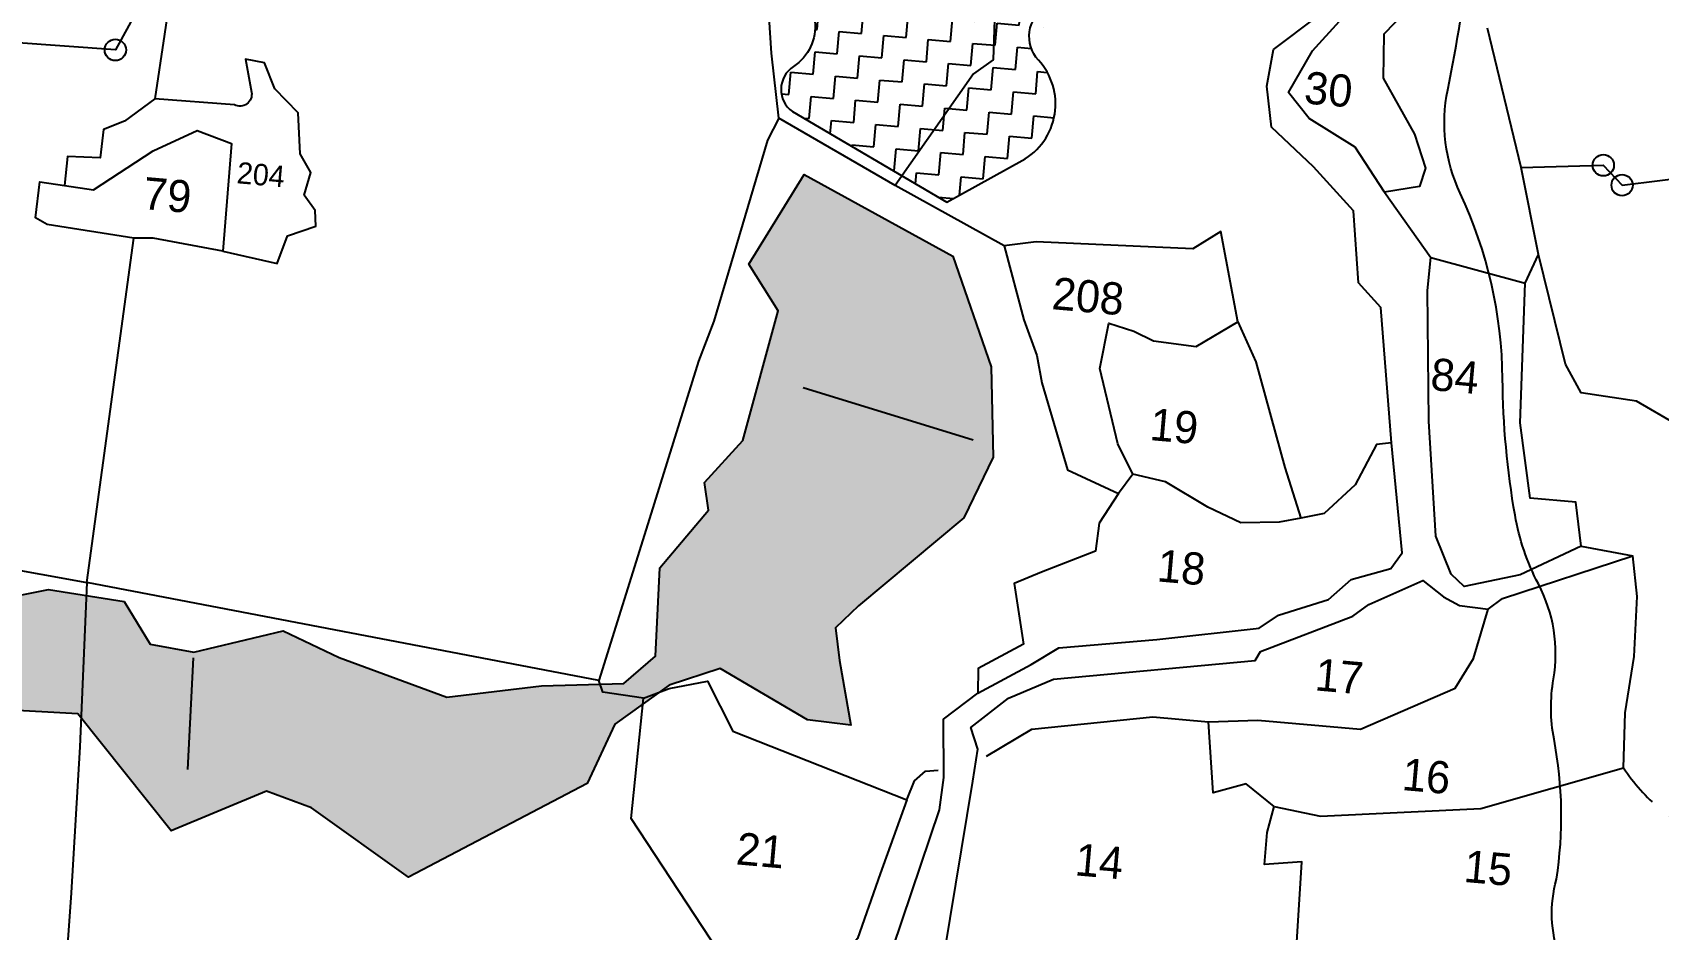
# Model space of a CAD drawing. Header units: metres. Extents: x 333181 to 338057, y 1785471 to 1790230.
# Drawn here: x 335255 to 336167, y 1788634 to 1789138 of the extents above; entities that cross this region are included whole.
import ezdxf

# ---------------------------------------------------------------- set-up
doc = ezdxf.new("R2010")
doc.units = ezdxf.units.M
doc.header["$MEASUREMENT"] = 0
doc.linetypes.add('HIDDEN', pattern=[0.375, 0.25, -0.125])
for name, color, linetype in [('LINE_WATER', 4, 'Continuous'), ('OFF', 1, 'Continuous'), ('OTHERS', 1, 'Continuous'), ('POLY_HATCH', 12, 'Continuous'), ('POLY_PARCEL', 6, 'Continuous'), ('POLY_WATER', 4, 'Continuous'), ('SYM_ARROW', 1, 'Continuous'), ('SYM_STONE', 1, 'Continuous'), ('TEXT_PARCEL', 7, 'Continuous')]:
    doc.layers.add(name, color=color, linetype=linetype)
doc.styles.get("Standard").update_dxf_attribs({"font": 'simplex.shx'})
doc.styles.add('TEXT_MAP', font='', dxfattribs={"height": 0.3})
doc.styles.get('TEXT_MAP').set_extended_font_data('Kruti Dev 050')
doc.dimstyles.get("Standard").update_dxf_attribs({"dimtxt": 0.18, "dimasz": 0.18, "dimexe": 0.18, "dimexo": 0.0625, "dimgap": 0.09, "dimtad": 0, "dimtih": 1, "dimtoh": 1, "dimdec": 4, "dimzin": 0, "dimdsep": 46, "dimtxsty": 'Standard', "dimcen": 0.09, "dimadec": 0, "dimazin": 0, "dimtfac": 1, "dimtdec": 4, "dimtofl": 0, "dimtmove": 0, "dimatfit": 3, "dimfxl": 0, "dimtolj": 1, "dimtzin": 0, "dimarcsym": 0})

# ---------------------------------------------------------------- blocks, each defined once
blk = doc.blocks.new('STONE')
blk.add_circle((0, 0), 0.0851)
blk = doc.blocks.new('1235')
at = {"layer": 'POLY_HATCH'}
h = blk.add_hatch(dxfattribs=at)
h.set_pattern_fill('ZIGZAG', color=256, scale=10.067963, style=0)
h.set_pattern_definition([(0, (2631.2947, 7474.5392), (1.2584954, 1.2584954), [1.2584954, -1.2584954]), (90, (2632.5532, 7474.5392), (-1.2584954, 1.2584954), [1.2584954, -1.2584954])])
edge = h.paths.add_edge_path()
edge.add_line((2865.769, 7836.837), (2874.886, 7832.518))
edge.add_line((2874.886, 7832.518), (2878.898, 7835.224))
edge.add_arc((2876.856, 7838.25), 3.651, 304.00653, 407.66619)
edge.add_arc((2880.631, 7842.394), 1.955, 126.40624, 227.66619, ccw=False)
edge.add_arc((2875.498, 7849.354), 6.693, 306.40624, 367.1015)
edge.add_arc((2892.382, 7851.458), 10.321, 166.44327, 187.1015, ccw=False)
edge.add_arc((2854.79, 7860.522), 28.349, 346.44327, 360.29186)
edge.add_arc((2858.863, 7860.543), 24.275, 0.29186, 10.72684)
edge.add_arc((2937.138, 7875.371), 55.392, 183.99194, 190.72684, ccw=False)
edge.add_arc((2884.562, 7871.702), 2.688, 113.37299, 183.99194, ccw=False)
edge.add_line((2883.496, 7874.17), (2883.351, 7878.568))
edge.add_arc((2878.447, 7878.407), 4.907, 1.87839, 93.57219)
edge.add_line((2878.142, 7883.304), (2880.071, 7886.189))
edge.add_arc((2876.996, 7888.246), 3.7, 326.21741, 411.44006)
edge.add_line((2879.302, 7891.139), (2883.66, 7890.712))
edge.add_arc((2884.946, 7903.84), 13.19, 264.40601, 300.75716)
edge.add_arc((2890.091, 7895.194), 3.129, 300.75716, 427.63595)
edge.add_line((2891.281, 7898.088), (2894.015, 7902.356))
edge.add_arc((2883.538, 7909.068), 12.443, 327.35569, 360.5351)
edge.add_arc((2891.472, 7909.142), 4.509, 0.5351, 77.11192)
edge.add_arc((2894.161, 7920.895), 7.548, 212.25994, 257.11192, ccw=False)
edge.add_arc((2870.322, 7905.848), 20.643, 32.25994, 62.56572)
edge.add_arc((2876.424, 7917.603), 7.398, 62.56572, 97.60898)
edge.add_arc((2875.572, 7923.978), 0.967, 97.60898, 288.02337)
edge.add_line((2875.872, 7923.058), (2878.349, 7919.132))
edge.add_arc((2871.791, 7914.994), 7.755, 8.53523, 32.25367, ccw=False)
edge.add_arc((2864.388, 7913.883), 15.24, -8.53523, 8.53523, ccw=False)
edge.add_arc((2881.302, 7911.344), 1.862, 171.46477, 265.90875)
edge.add_line((2881.169, 7909.487), (2882.547, 7903.288))
edge.add_arc((2875.448, 7901.709), 7.273, -21.69661, 12.53998, ccw=False)
edge.add_arc((2879.22, 7900.208), 3.213, 248.05383, 338.30339, ccw=False)
edge.add_arc((2876.143, 7892.571), 5.021, 68.05383, 120.73516)
edge.add_arc((2865.784, 7909.992), 15.247, 288.35744, 300.73516, ccw=False)
edge.add_line((2870.586, 7895.521), (2871.783, 7890.797))
edge.add_arc((2868.685, 7890.013), 3.196, -55.36331, 14.21489, ccw=False)
edge.add_line((2870.501, 7887.383), (2870.586, 7884.396))
edge.add_arc((2863.796, 7884.202), 6.793, -24.27927, 1.63816, ccw=False)
edge.add_line((2869.988, 7881.408), (2871.441, 7876.714))
edge.add_arc((2869.864, 7876.226), 1.651, -85.67422, 17.19149, ccw=False)
edge.add_line((2869.988, 7874.58), (2870.308, 7870.846))
edge.add_arc((2863.461, 7870.261), 6.872, -30.72881, 4.88998, ccw=False)
edge.add_arc((2876.694, 7862.395), 8.522, 149.27119, 180.5641)
edge.add_arc((2864.346, 7862.273), 3.826, -46.58124, 0.5641, ccw=False)
edge.add_arc((2868.525, 7857.856), 2.255, 133.41876, 216.77359)
edge.add_arc((2863.695, 7854.247), 3.775, -58.03289, 36.77359, ccw=False)
edge.add_arc((2866.553, 7849.668), 1.622, 121.96711, 257.56201)
edge.add_arc((2865.936, 7846.872), 1.241, -118.24432, 77.56201, ccw=False)
edge.add_arc((2864.911, 7844.964), 0.925, 61.75568, 254.60349)
edge.add_arc((2863.954, 7841.488), 2.68, -51.96238, 74.60349, ccw=False)
edge.add_arc((2866.555, 7838.163), 1.541, 128.03762, 239.34616)
h = blk.add_hatch(dxfattribs=at)
h.set_pattern_fill('ZIGZAG', color=256, scale=10.067963, angle=290, style=0)
h.set_pattern_definition([(290, (2631.2947, 7474.5392), (1.6130296, -0.752168), [1.2584954, -1.2584954]), (20, (2631.7251, 7473.3566), (0.752168, 1.6130296), [1.2584954, -1.2584954])])
h.paths.add_polyline_path([(2790.222, 7815.002), (2791.771, 7813.493), (2795.092, 7813.141), (2798.882, 7813.395), (2800.535, 7813.925), (2806.114, 7812.228), (2806.963, 7810.047), (2808.357, 7808.412), (2811.814, 7807.503), (2814.118, 7807.927), (2817.029, 7806.715), (2822.211, 7805.122), (2826.395, 7806.334), (2830.701, 7806.031), (2832.361, 7803.775), (2834.848, 7803.533), (2839.759, 7805.168), (2843.034, 7803.957), (2849.28, 7802.26), (2854.531, 7803.357), (2859.139, 7803.902), (2860.777, 7805.598), (2860.595, 7810.566), (2863.034, 7814.044), (2862.677, 7815.585), (2864.617, 7818.13), (2865.951, 7825.581), (2864.071, 7828.065), (2866.743, 7833.365), (2875.489, 7829.518), (2878.184, 7823.499), (2878.739, 7818.431), (2877.393, 7814.89), (2871.923, 7809.426), (2870.734, 7808.08), (2871.13, 7806.258), (2872.081, 7802.694), (2869.624, 7802.774), (2864.471, 7805.229), (2861.697, 7804.041), (2858.843, 7801.586), (2857.575, 7798.101), (2848.023, 7791.971), (2842.237, 7795.376), (2839.621, 7796.089), (2834.468, 7793.396), (2828.655, 7799.505), (2824.216, 7799.347), (2818.112, 7800.059), (2815.417, 7802.277), (2808.787, 7797.17), (2804.435, 7800.606), (2802.771, 7804.724), (2800.63, 7803.853), (2798.934, 7802.6), (2792.83, 7803.234), (2788.073, 7806.005), (2788.866, 7807.748), (2789.5, 7808.777), (2787.677, 7809.252), (2783.85, 7809.582), (2776.715, 7807.919), (2773.227, 7807.76), (2769.422, 7809.899), (2765.617, 7811.166), (2760.12, 7810.057), (2755.602, 7812.037), (2752.589, 7815.6), (2750.747, 7817.756), (2747.259, 7816.726), (2740.838, 7813.796), (2732.593, 7816.172), (2725.908, 7825.382), (2720.835, 7831.084), (2724.949, 7843.011), (2725.187, 7847.921), (2725.112, 7851.199), (2729.393, 7854.446), (2729.869, 7858.326), (2729.319, 7863.421), (2728.844, 7869.361), (2734.805, 7874.061), (2739.719, 7878.655), (2747.012, 7882.06), (2752.512, 7884.485), (2753.857, 7880.455), (2752.96, 7878.515), (2750.72, 7877.62), (2749.076, 7876.575), (2746.462, 7874.038), (2746.163, 7871.053), (2745.043, 7870.531), (2743.699, 7867.471), (2741.533, 7865.755), (2741.757, 7863.069), (2742.135, 7859.291), (2739.969, 7856.307), (2741.164, 7853.247), (2741.836, 7850.71), (2739.894, 7849.143), (2736.295, 7847.233), (2733.681, 7846.338), (2733.681, 7843.801), (2732.561, 7839.473), (2732.859, 7834.399), (2736.221, 7830.444), (2741.014, 7827.493), (2747.96, 7829.433), (2750.575, 7828.911), (2754.533, 7828.836), (2756.176, 7825.329), (2758.791, 7824.209), (2762.451, 7821.299), (2767.192, 7820.308), (2769.134, 7819.935), (2773.093, 7818.368), (2779.068, 7817.696), (2786.338, 7816.046)])
at = {"layer": 'LINE_WATER'}
blk.add_lwpolyline([(2898.864, 7771.213, 0.077397), (2905.235, 7779.716, -0.091698), (2907.981, 7783.172, 0.147423), (2909.304, 7785.275, -0.139281), (2912.435, 7790.432, 0.323684), (2912.984, 7793.194, -0.153025), (2912.435, 7797.528, 0.086192), (2911.611, 7805.373, -0.089687), (2911.28, 7808.756, 0.164693), (2909.961, 7814.022, -0.078049), (2908.314, 7817.753, -0.040608), (2906.938, 7825.358, 0.107705), (2903.642, 7835.561, -0.16073), (2902.428, 7841.307, 0.017602), (2903.033, 7849.316, 0.137412), (2900.668, 7859.279, -0.167678), (2899.57, 7865.532, -0.145934), (2901.592, 7869.739), (2908.476, 7874.83)], format="xyb", dxfattribs=at)
at = {"layer": 'OFF'}
for points in [[(2899.397, 7835.247), (2902.316, 7831.808)], [(2912.17, 7816.357), (2915.124, 7816.064)]]:
    blk.add_lwpolyline(points, dxfattribs=at)
at = {"layer": 'OTHERS', "linetype": 'HIDDEN', "ltscale": 10}
blk.add_lwpolyline([(2915.657, 7804.112, 0.154841), (2920.692, 7800.65, -0.132184), (2923.754, 7798.739, 0.043697), (2925.995, 7796.718, 0.308625), (2928.291, 7796.609, 0.092827), (2931.243, 7799.285, 0.3366)], format="xyb", dxfattribs=at)
at = {"layer": 'POLY_HATCH'}
for points in [[(2865.769, 7836.837), (2874.886, 7832.518), (2878.898, 7835.224, 0.485896), (2879.315, 7840.949, -0.473018), (2879.471, 7843.968, 0.271203)], [(2864.666, 7844.072, -0.616202), (2865.606, 7839.377, 0.527846), (2865.769, 7836.837, 0.182273)]]:
    blk.add_lwpolyline(points, format="xyb", dxfattribs=at)
blk.add_lwpolyline([(2822.211, 7805.122), (2826.395, 7806.334), (2830.701, 7806.031), (2832.361, 7803.775), (2834.848, 7803.533), (2839.759, 7805.168), (2843.034, 7803.957), (2849.28, 7802.26), (2854.531, 7803.357), (2859.139, 7803.902), (2860.777, 7805.598), (2860.595, 7810.566), (2863.034, 7814.044), (2862.677, 7815.585), (2864.617, 7818.13), (2865.951, 7825.581), (2864.071, 7828.065), (2866.743, 7833.365), (2875.489, 7829.518), (2878.184, 7823.499), (2878.739, 7818.431), (2877.393, 7814.89), (2871.923, 7809.426), (2870.734, 7808.08), (2871.13, 7806.258), (2872.081, 7802.694), (2869.624, 7802.774), (2864.471, 7805.229), (2861.697, 7804.041), (2858.843, 7801.586), (2857.575, 7798.101), (2848.023, 7791.971), (2842.237, 7795.376), (2839.621, 7796.089), (2834.468, 7793.396), (2828.655, 7799.505), (2824.216, 7799.347)], dxfattribs=at)
at = {"layer": 'POLY_PARCEL'}
for points in [[(2899.187, 7903.771), (2899.187, 7903.771), (2891.178, 7893.746), (2891.178, 7893.746), (2885.701, 7893.53), (2882.878, 7892.812), (2881.127, 7891.544), (2880.47, 7883.629), (2886.604, 7877.616), (2883.012, 7868.407), (2883.845, 7860.297), (2883.232, 7857.629), (2882.401, 7856.58), (2881.697, 7853.226), (2880.734, 7850.208), (2879.027, 7844.829), (2878.446, 7843.445), (2876.651, 7843.008), (2876.782, 7840.734), (2875.732, 7839.859), (2871.892, 7833.207)], [(2831.837, 7872.722), (2831.52, 7858.503), (2831.145, 7856.331), (2830.382, 7841.773), (2829.927, 7834.407)], [(2865.034, 7836.408), (2864.308, 7840.015), (2863.462, 7845.45), (2864.015, 7847.816), (2864.493, 7851.526), (2864.861, 7854.096), (2866.039, 7858.521), (2867.475, 7866.471)], [(2809.469, 7860.778), (2815.832, 7857.669), (2822.817, 7864.232), (2825.327, 7860.483), (2828.162, 7855.509), (2825.258, 7852.607), (2825.811, 7843.694), (2827.194, 7843.694), (2828.992, 7840.447), (2827.476, 7836.951), (2818.832, 7836.813), (2817.656, 7838.885), (2817.033, 7843.376), (2808.735, 7845.173), (2804.634, 7852.662), (2807.123, 7856.877), (2801.66, 7856.808), (2800.83, 7856.738), (2800.548, 7858.29)], [(2901.638, 7846.861), (2900.18, 7846.094), (2898.568, 7844.101), (2898.743, 7841.637), (2900.784, 7838.656), (2901.569, 7836.8), (2901.333, 7835.744), (2899.397, 7835.247)], [(2906.935, 7837.306), (2904.355, 7844.956)], [(2906.935, 7837.306), (2911.534, 7837.837), (2912.686, 7836.814), (2918.962, 7838.157), (2918.898, 7843.147), (2921.971, 7843.787), (2924.789, 7845.258), (2925.621, 7841.228), (2925.685, 7838.989), (2926.966, 7838.157), (2927.99, 7834.063), (2930.314, 7833.882)], [(2908.343, 7832.508), (2906.935, 7837.306)], [(2865.034, 7836.408), (2864.511, 7835.114), (2862.397, 7824.696), (2861.73, 7822.372), (2859.694, 7812.986), (2857.724, 7803.947)], [(2871.892, 7833.207), (2865.034, 7836.408)], [(2829.927, 7834.407), (2828.339, 7832.989), (2827.203, 7832.432), (2827.15, 7830.819), (2825.32, 7830.739), (2825.289, 7829.087)], [(2825.289, 7829.087), (2826.935, 7828.986), (2830.101, 7831.467), (2832.459, 7832.831), (2834.446, 7832.273), (2834.508, 7826.196)], [(2878.322, 7830.348), (2871.892, 7833.207)], [(2907.729, 7830.838), (2908.343, 7832.508)], [(2917.288, 7822.216), (2916.86, 7823.68), (2914.555, 7824.767), (2911.417, 7824.959), (2910.392, 7826.494), (2908.343, 7832.508)], [(2891.8, 7827.243), (2890.408, 7832.223), (2888.918, 7831.12), (2880.088, 7830.734), (2878.322, 7830.348)], [(2902.316, 7831.808), (2907.729, 7830.838)], [(2912.17, 7816.357), (2911.667, 7818.785), (2909.07, 7818.785), (2908.148, 7822.97), (2907.729, 7830.838)], [(2878.322, 7830.348), (2879.779, 7826.286), (2880.684, 7824.356), (2881.107, 7822.849), (2882.978, 7818.086), (2885.95, 7817.021)], [(2829.437, 7826.481), (2824.514, 7826.816), (2823.831, 7827.126), (2823.893, 7829.172), (2825.289, 7829.087)], [(2886.667, 7818.178), (2885.674, 7819.8), (2884.295, 7823.935), (2884.571, 7826.526), (2886.006, 7826.196), (2887.164, 7825.755), (2889.593, 7825.644), (2891.8, 7827.243)], [(2891.8, 7827.243), (2893.014, 7825.093), (2895.166, 7819.304), (2896.312, 7816.54)], [(2828.51, 7806.921), (2829.437, 7826.481)], [(2834.508, 7826.196), (2830.535, 7826.568), (2829.437, 7826.481)], [(2901.015, 7821.211), (2900.188, 7821.045), (2899.194, 7818.675), (2897.594, 7816.91), (2896.312, 7816.54)], [(2886.667, 7818.178), (2885.95, 7817.021)], [(2896.312, 7816.54), (2895.11, 7816.194), (2892.958, 7815.973), (2891.027, 7816.69), (2888.543, 7817.903), (2886.667, 7818.178)], [(2885.95, 7817.021), (2885.011, 7815.256), (2884.956, 7813.657), (2882.031, 7812.224), (2880.541, 7811.452), (2881.369, 7808.089), (2878.941, 7806.49), (2879.051, 7805.112)], [(2896.243, 7800.21), (2898.881, 7799.908), (2907.85, 7801.125), (2915.657, 7804.112), (2915.462, 7807.206), (2915.688, 7810.422), (2915.575, 7813.807), (2915.124, 7816.064)], [(2892.142, 7804.642), (2894.887, 7804.979), (2900.696, 7804.979), (2905.813, 7807.751), (2906.685, 7809.516), (2907.266, 7812.35)], [(2814.956, 7808.156), (2828.51, 7806.921)], [(2828.51, 7806.921), (2828.922, 7797.664), (2829.157, 7789.423), (2829.329, 7779.625)], [(2857.724, 7803.947), (2828.51, 7806.921)], [(2860.318, 7803.172), (2861.716, 7803.855), (2863.828, 7804.45), (2865.493, 7801.775), (2875.588, 7798.768)], [(2879.841, 7801.62), (2882.261, 7803.366), (2888.983, 7804.642), (2892.142, 7804.642)], [(2896.243, 7800.21), (2894.562, 7801.352), (2892.747, 7800.68), (2892.142, 7804.642)], [(2860.318, 7803.172), (2857.998, 7803.32), (2857.724, 7803.947)], [(2869.305, 7784.885), (2860.222, 7796.365), (2860.318, 7803.172)], [(2875.588, 7798.768), (2875.939, 7799.875), (2876.491, 7800.481), (2877.208, 7800.592)], [(2898.192, 7792.42), (2898.058, 7797.255), (2895.974, 7796.919), (2895.974, 7798.732), (2896.243, 7800.21)], [(2875.588, 7798.768), (2874.471, 7794.48), (2873.521, 7790.749), (2870.229, 7785.626), (2869.305, 7784.885)]]:
    blk.add_lwpolyline(points, dxfattribs=at)
blk.add_lwpolyline([(2834.508, 7826.196), (2837.611, 7825.762), (2838.046, 7827.374), (2839.598, 7828.056), (2839.473, 7828.924), (2838.791, 7829.731), (2839.039, 7831.033), (2838.356, 7832.025), (2838.046, 7834.319), (2836.618, 7835.56), (2835.911, 7836.961), (2834.815, 7837.073), (2835.321, 7835.249, -0.628933), (2834.422, 7834.463), (2829.927, 7834.407)], format="xyb", dxfattribs=at)
at = {"layer": 'POLY_WATER'}
for points in [[(2875.543, 7790.38), (2877.469, 7798.365), (2877.564, 7800.206), (2877.249, 7803.481), (2879.051, 7805.112), (2881.894, 7806.992), (2883.375, 7808.063), (2888.829, 7809.008), (2894.517, 7810.151), (2895.526, 7810.97), (2898.269, 7812.104), (2899.435, 7813.332), (2901.611, 7814.151), (2902.174, 7815.091), (2901.015, 7821.211), (2899.746, 7828.76), (2898.378, 7830.036), (2897.739, 7834.046), (2895.275, 7836.324), (2892.721, 7838.329), (2892.264, 7840.608), (2892.447, 7842.704), (2897.1, 7846.896)], [(2899.397, 7835.247), (2897.513, 7837.626), (2894.791, 7839.012), (2893.503, 7840.356), (2894.655, 7842.814), (2897.221, 7846.222), (2899.289, 7847.66)], [(2912.17, 7816.357), (2908.902, 7814.432), (2905.802, 7813.511), (2905.017, 7814.125), (2903.973, 7816.182), (2903.016, 7822.614), (2902.288, 7829.937), (2902.316, 7831.808)], [(2878.474, 7790.372), (2879.214, 7800.152), (2879.321, 7801.961), (2878.829, 7803.155), (2880.797, 7804.982), (2883.223, 7806.281), (2894.456, 7808.327), (2894.702, 7808.854), (2899.708, 7811.287), (2900.551, 7812.024), (2903.469, 7813.64), (2904.7, 7812.832), (2905.649, 7812.411), (2907.266, 7812.35), (2908.021, 7813.014), (2915.124, 7816.064)]]:
    blk.add_lwpolyline(points, dxfattribs=at)
at = {"layer": 'SYM_STONE', "xscale": 7.047574335353677, "yscale": 7.047574335353677, "zscale": 7.047574335353677}
for p in [(2911.534, 7837.837), (2827.476, 7836.951), (2912.686, 7836.814)]:
    blk.add_blockref('STONE', p, dxfattribs=at)
at = {"layer": 'TEXT_PARCEL', "style": 'TEXT_MAP'}
for s, height, p in [('30', 1.8122, (2894.392, 7839.831)), ('204', 1.2082, (2834.91, 7830.068)), ('79', 1.8122, (2829.762, 7828.158)), ('208', 1.8122, (2881.254, 7827.032)), ('84', 1.8122, (2902.902, 7824.37)), ('19', 1.8122, (2887.399, 7820.169)), ('18', 1.8122, (2888.506, 7812.274)), ('17', 1.8122, (2897.904, 7806.938)), ('16', 1.8122, (2903.281, 7801.774)), ('15', 1.8122, (2907.206, 7796.922)), ('14', 1.8122, (2885.352, 7795.37)), ('21', 1.8122, (2866.286, 7794.308))]:
    blk.add_text(s, height=height, dxfattribs=at).set_placement(p)
at = {"layer": 'SYM_ARROW'}
for points in [[(2877.534, 7819.287), (2867.74, 7821.384)], [(2835.092, 7796.927), (2834.859, 7803.216)]]:
    blk.add_leader(points, dimstyle='Standard', override={"dimtxt": 2.5, "dimasz": 1.8, "dimexe": 1.25, "dimexo": 0.625, "dimgap": 0.625, "dimtad": 1, "dimtih": 0, "dimtoh": 0, "dimzin": 8, "dimlunit": 6, "dimcen": 2.5, "dimtofl": 1}, dxfattribs=at)

msp = doc.modelspace()

# ---------------------------------------------------------------- block references
at = {"xscale": 9.965946763787475, "yscale": 9.965946763787475, "zscale": 9.965946763787475, "rotation": 354.9611497791353}
msp.add_blockref('1235', (300371.61, 1713802.06), dxfattribs=at)

doc.saveas('drawing.dxf')
